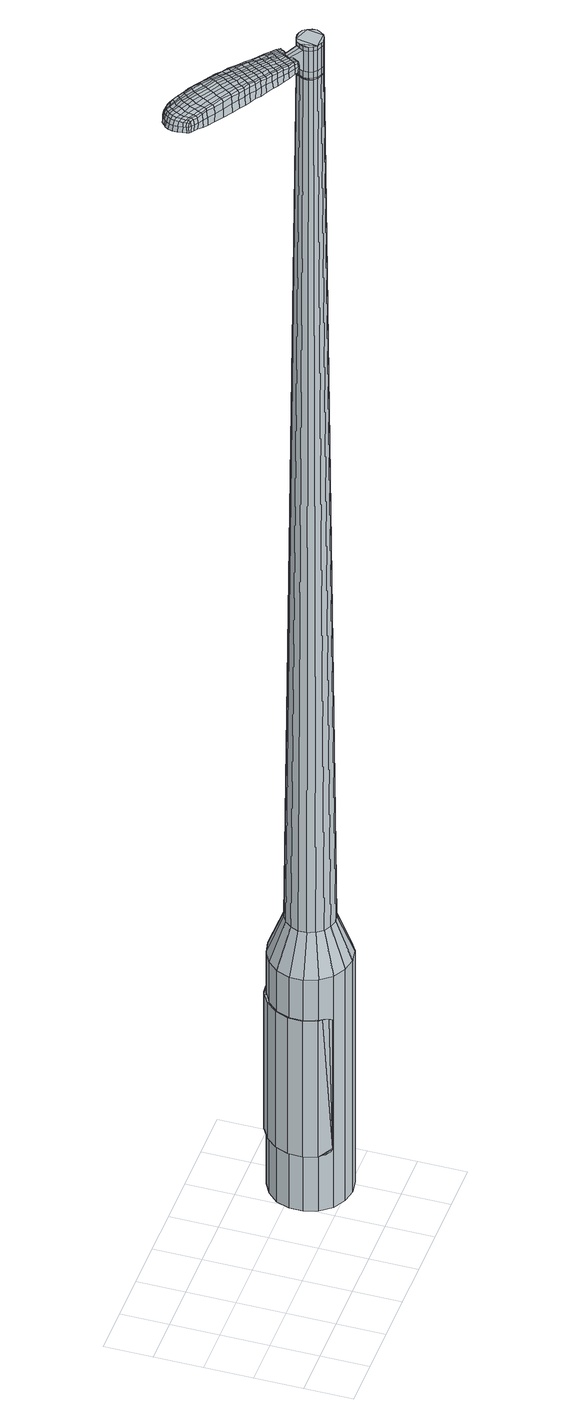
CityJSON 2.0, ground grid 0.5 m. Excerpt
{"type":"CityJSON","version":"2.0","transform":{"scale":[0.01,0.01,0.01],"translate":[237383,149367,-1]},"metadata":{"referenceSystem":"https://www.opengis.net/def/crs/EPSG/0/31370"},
"CityObjects":{
"object1":{"type":"GenericCityObject","attributes":{"cluster":1000,"mean_distance_to_centroid":0.273,"new_centroid_x":237385.42,"new_centroid_y":149367.88,"mean_distance_to_camera":11.63,"H1":9.61,"H2":9.88,"Z_final":111.5,"cluster2":-1,"proj_x":237389.34,"proj_y":149361.29,"id_line":43759,"bearing_l":239.28,"distance":7.67,"orientation":"right","G_obj":149.28},"geometry":[{"type":"MultiSurface","lod":"2","boundaries":[[[0,1,2,3]],[[1,4,5,2]],[[4,6,7,5]],[[6,8,9,7]],[[8,10,11,9]],[[10,12,13,11]],[[12,14,15,13]],[[14,16,17,15]],[[16,18,19,17]],[[18,20,21,19]],[[20,22,23,21]],[[22,24,25,23]],[[24,26,27,25]],[[26,28,29,27]],[[28,30,31,29]],[[30,32,33,31]],[[32,34,35,33]],[[34,0,3,35]],[[36,37,38,39]],[[38,40,41,42]],[[41,43,42]],[[42,44,45,46]],[[45,47,46]],[[46,48,49,50]],[[49,51,50]],[[42,46,50,38]],[[50,52,39,38]],[[53,36,39]],[[2,5,7,35]],[[7,9,11,15]],[[11,13,15]],[[15,17,19,23]],[[19,21,23]],[[23,25,27,31]],[[27,29,31]],[[15,23,31,7]],[[31,33,35,7]],[[3,2,35]],[[1,0,54,55]],[[0,34,56,54]],[[34,32,57,56]],[[32,30,58,57]],[[30,28,59,58]],[[28,26,60,59]],[[26,24,61,60]],[[24,22,62,61]],[[22,20,63,62]],[[20,18,64,63]],[[18,16,65,64]],[[16,14,66,65]],[[14,12,67,66]],[[12,10,68,67]],[[10,8,69,68]],[[8,6,70,69]],[[6,4,71,70]],[[4,1,55,71]],[[55,54,72,73]],[[54,56,74,72]],[[56,57,75,74]],[[57,58,76,75]],[[58,59,77,76]],[[59,60,78,77]],[[60,61,79,78]],[[61,62,80,79]],[[62,63,81,80]],[[63,64,82,81]],[[64,65,83,82]],[[65,66,84,83]],[[66,67,85,84]],[[67,68,86,85]],[[68,69,87,86]],[[69,70,88,87]],[[70,71,89,88]],[[71,55,73,89]],[[90,91,92,93]],[[94,95,91,90]],[[96,97,95,94]],[[76,98,97,96]],[[99,100,98,76]],[[78,101,100,99]],[[102,103,101,78]],[[80,104,103,102]],[[81,105,104,80]],[[82,106,105,81]],[[107,108,106,82]],[[109,110,108,107]],[[85,111,110,109]],[[112,113,111,85]],[[114,115,113,112]],[[116,117,115,114]],[[89,118,117,116]],[[93,92,118,89]],[[119,120,121,122]],[[123,119,122,124]],[[125,123,124,126]],[[127,125,126,128]],[[129,127,128,130]],[[131,129,130,132]],[[133,131,132,134]],[[135,133,134,136]],[[137,135,136,138]],[[139,137,138,140]],[[141,139,140,142]],[[143,141,142,144]],[[145,143,144,146]],[[147,145,146,148]],[[149,147,148,150]],[[151,149,150,152]],[[73,72,90,93]],[[72,74,94,90]],[[74,75,96,94]],[[75,76,96]],[[77,99,76]],[[77,78,99]],[[79,102,78]],[[79,80,102]],[[83,107,82]],[[83,84,109,107]],[[84,85,109]],[[86,112,85]],[[86,87,114,112]],[[87,88,116,114]],[[88,89,116]],[[73,93,89]],[[153,154,92,91]],[[154,118,92]],[[155,117,118]],[[155,156,115,117]],[[156,157,113,115]],[[157,111,113]],[[158,110,111]],[[158,159,108,110]],[[159,106,108]],[[160,103,104]],[[160,101,103]],[[161,100,101]],[[161,98,100]],[[162,97,98]],[[162,163,95,97]],[[163,153,91,95]],[[39,52,151,164]],[[154,153,165,152]],[[53,39,164,120]],[[153,163,121,165]],[[36,53,120,119]],[[163,162,122,121]],[[37,36,119,123]],[[162,98,124,122]],[[38,37,123,125]],[[98,161,126,124]],[[40,38,125,127]],[[161,101,128,126]],[[41,40,127,129]],[[101,160,130,128]],[[43,41,129,131]],[[160,104,132,130]],[[42,43,131,133]],[[104,105,134,132]],[[44,42,133,135]],[[105,106,136,134]],[[45,44,135,137]],[[106,159,138,136]],[[47,45,137,139]],[[159,158,140,138]],[[46,47,139,141]],[[158,111,142,140]],[[48,46,141,143]],[[111,157,144,142]],[[49,48,143,145]],[[157,156,146,144]],[[51,49,145,147]],[[156,155,148,146]],[[50,51,147,149]],[[155,118,150,148]],[[52,50,149,151]],[[118,154,152,150]],[[151,152,166,167]],[[152,165,168,166]],[[165,121,169,168]],[[121,120,170,169]],[[120,164,171,170]],[[164,151,167,171]],[[172,173,174,175]],[[176,172,175,177]],[[172,176,178,179]],[[173,172,179,180]],[[181,182,183,184]],[[185,181,184,186]],[[181,185,187,188]],[[182,181,188,189]],[[190,191,192,193]],[[194,190,193,195]],[[190,194,196,197]],[[191,190,197,198]],[[199,200,201,202]],[[203,199,202,204]],[[199,203,205,206]],[[200,199,206,207]],[[208,209,210,211]],[[212,208,211,213]],[[208,212,214,215]],[[209,208,215,216]],[[217,218,219,220]],[[221,217,220,222]],[[217,221,223,224]],[[218,217,224,225]],[[226,227,228,229]],[[218,226,229,219]],[[226,218,225,230]],[[227,226,230,231]],[[232,233,234,235]],[[227,232,235,228]],[[232,227,231,236]],[[233,232,236,237]],[[238,176,177,239]],[[233,238,239,234]],[[238,233,237,240]],[[176,238,240,178]],[[241,242,243,244]],[[245,241,244,246]],[[241,245,247,248]],[[242,241,248,249]],[[250,251,252,253]],[[242,250,253,243]],[[250,242,249,254]],[[251,250,254,255]],[[256,257,258,259]],[[251,256,259,252]],[[256,251,255,260]],[[257,256,260,261]],[[262,263,264,265]],[[257,262,265,258]],[[262,257,261,266]],[[263,262,266,267]],[[268,173,180,269]],[[263,268,269,264]],[[268,263,267,270]],[[173,268,270,174]],[[271,272,273,274]],[[275,271,274,276]],[[271,275,277,278]],[[272,271,278,279]],[[280,281,282,283]],[[272,280,283,273]],[[280,272,279,284]],[[281,280,284,285]],[[286,287,288,289]],[[281,286,289,282]],[[286,281,285,290]],[[287,286,290,291]],[[292,185,186,293]],[[287,292,293,288]],[[292,287,291,294]],[[185,292,294,187]],[[295,296,297,298]],[[299,295,298,300]],[[295,299,301,302]],[[296,295,302,303]],[[304,305,306,307]],[[296,304,307,297]],[[304,296,303,308]],[[305,304,308,309]],[[310,311,312,313]],[[305,310,313,306]],[[310,305,309,314]],[[311,310,314,315]],[[316,317,318,319]],[[311,316,319,312]],[[316,311,315,320]],[[317,316,320,321]],[[322,182,189,323]],[[317,322,323,318]],[[322,317,321,324]],[[182,322,324,183]],[[325,211,210,326]],[[327,325,326,328]],[[325,327,329,330]],[[211,325,330,213]],[[331,327,328,332]],[[333,331,332,334]],[[331,333,335,336]],[[327,331,336,329]],[[337,333,334,338]],[[339,337,338,340]],[[337,339,341,342]],[[333,337,342,335]],[[343,339,340,344]],[[345,343,344,346]],[[343,345,347,348]],[[339,343,348,341]],[[349,345,346,350]],[[200,349,350,201]],[[349,200,207,351]],[[345,349,351,347]],[[352,353,198,197]],[[354,352,197,196]],[[352,354,355,356]],[[353,352,356,357]],[[358,359,357,356]],[[360,358,356,355]],[[358,360,361,362]],[[359,358,362,363]],[[364,365,363,362]],[[366,364,362,361]],[[364,366,367,368]],[[365,364,368,369]],[[370,371,369,368]],[[372,370,368,367]],[[370,372,205,203]],[[371,370,203,204]],[[373,374,375,376]],[[275,373,376,277]],[[373,275,276,377]],[[374,373,377,378]],[[379,194,195,380]],[[374,379,380,375]],[[379,374,378,381]],[[194,379,381,196]],[[382,383,384,385]],[[221,382,385,223]],[[382,221,222,386]],[[383,382,386,387]],[[388,389,390,391]],[[383,388,391,384]],[[388,383,387,392]],[[389,388,392,393]],[[394,191,198,395]],[[389,394,395,390]],[[394,389,393,396]],[[191,394,396,192]],[[397,398,399,400]],[[179,397,400,180]],[[397,179,178,401]],[[398,397,401,402]],[[403,404,405,406]],[[398,403,406,399]],[[403,398,402,407]],[[404,403,407,408]],[[409,202,201,410]],[[404,409,410,405]],[[409,404,408,411]],[[202,409,411,204]],[[412,413,414,415]],[[184,412,415,186]],[[412,184,183,416]],[[413,412,416,417]],[[418,206,205,419]],[[413,418,419,414]],[[418,413,417,420]],[[206,418,420,207]],[[421,422,423,424]],[[299,421,424,301]],[[421,299,300,425]],[[422,421,425,426]],[[427,212,213,428]],[[422,427,428,423]],[[427,422,426,429]],[[212,427,429,214]],[[430,431,432,433]],[[245,430,433,247]],[[430,245,246,434]],[[431,430,434,435]],[[436,437,438,439]],[[431,436,439,432]],[[436,431,435,440]],[[437,436,440,441]],[[442,209,216,443]],[[437,442,443,438]],[[442,437,441,444]],[[209,442,444,210]],[[445,446,435,434]],[[244,445,434,246]],[[445,244,243,447]],[[446,445,447,448]],[[449,450,441,440]],[[446,449,440,435]],[[449,446,448,451]],[[450,449,451,452]],[[453,326,210,444]],[[450,453,444,441]],[[453,450,452,454]],[[326,453,454,328]],[[455,456,457,458]],[[302,455,458,303]],[[455,302,301,424]],[[456,455,424,423]],[[459,330,329,460]],[[456,459,460,457]],[[459,456,423,428]],[[330,459,428,213]],[[461,462,448,447]],[[253,461,447,243]],[[461,253,252,463]],[[462,461,463,464]],[[465,466,452,451]],[[462,465,451,448]],[[465,462,464,467]],[[466,465,467,468]],[[469,332,328,454]],[[466,469,454,452]],[[469,466,468,470]],[[332,469,470,334]],[[471,472,473,474]],[[308,471,474,309]],[[471,308,303,458]],[[472,471,458,457]],[[475,336,335,476]],[[472,475,476,473]],[[475,472,457,460]],[[336,475,460,329]],[[477,478,464,463]],[[259,477,463,252]],[[477,259,258,479]],[[478,477,479,480]],[[481,482,468,467]],[[478,481,467,464]],[[481,478,480,483]],[[482,481,483,484]],[[485,338,334,470]],[[482,485,470,468]],[[485,482,484,486]],[[338,485,486,340]],[[487,488,489,490]],[[314,487,490,315]],[[487,314,309,474]],[[488,487,474,473]],[[491,342,341,492]],[[488,491,492,489]],[[491,488,473,476]],[[342,491,476,335]],[[493,494,480,479]],[[265,493,479,258]],[[493,265,264,495]],[[494,493,495,496]],[[497,498,484,483]],[[494,497,483,480]],[[497,494,496,499]],[[498,497,499,500]],[[501,344,340,486]],[[498,501,486,484]],[[501,498,500,502]],[[344,501,502,346]],[[503,504,505,506]],[[320,503,506,321]],[[503,320,315,490]],[[504,503,490,489]],[[507,348,347,508]],[[504,507,508,505]],[[507,504,489,492]],[[348,507,492,341]],[[509,510,496,495]],[[269,509,495,264]],[[509,269,180,400]],[[510,509,400,399]],[[511,512,500,499]],[[510,511,499,496]],[[511,510,399,406]],[[512,511,406,405]],[[513,350,346,502]],[[512,513,502,500]],[[513,512,405,410]],[[350,513,410,201]],[[514,515,417,416]],[[324,514,416,183]],[[514,324,321,506]],[[515,514,506,505]],[[516,351,207,420]],[[515,516,420,417]],[[516,515,505,508]],[[351,516,508,347]],[[517,518,378,377]],[[274,517,377,276]],[[517,274,273,519]],[[518,517,519,520]],[[521,354,196,381]],[[518,521,381,378]],[[521,518,520,522]],[[354,521,522,355]],[[523,524,525,526]],[[224,523,526,225]],[[523,224,223,385]],[[524,523,385,384]],[[527,528,529,530]],[[524,527,530,525]],[[527,524,384,391]],[[528,527,391,390]],[[531,353,357,532]],[[528,531,532,529]],[[531,528,390,395]],[[353,531,395,198]],[[533,534,520,519]],[[283,533,519,273]],[[533,283,282,535]],[[534,533,535,536]],[[537,360,355,522]],[[534,537,522,520]],[[537,534,536,538]],[[360,537,538,361]],[[539,540,541,542]],[[230,539,542,231]],[[539,230,225,526]],[[540,539,526,525]],[[543,544,545,546]],[[540,543,546,541]],[[543,540,525,530]],[[544,543,530,529]],[[547,359,363,548]],[[544,547,548,545]],[[547,544,529,532]],[[359,547,532,357]],[[549,550,536,535]],[[289,549,535,282]],[[549,289,288,551]],[[550,549,551,552]],[[553,366,361,538]],[[550,553,538,536]],[[553,550,552,554]],[[366,553,554,367]],[[555,556,557,558]],[[236,555,558,237]],[[555,236,231,542]],[[556,555,542,541]],[[559,560,561,562]],[[556,559,562,557]],[[559,556,541,546]],[[560,559,546,545]],[[563,365,369,564]],[[560,563,564,561]],[[563,560,545,548]],[[365,563,548,363]],[[565,566,552,551]],[[293,565,551,288]],[[565,293,186,415]],[[566,565,415,414]],[[567,372,367,554]],[[566,567,554,552]],[[567,566,414,419]],[[372,567,419,205]],[[568,569,402,401]],[[240,568,401,178]],[[568,240,237,558]],[[569,568,558,557]],[[570,571,408,407]],[[569,570,407,402]],[[570,569,557,562]],[[571,570,562,561]],[[572,371,204,411]],[[571,572,411,408]],[[572,571,561,564]],[[371,572,564,369]],[[573,574,575,576]],[[576,575,577,578]],[[579,577,575,580]],[[580,575,574,581]],[[582,583,584,585]],[[585,584,586,587]],[[588,586,584,589]],[[589,584,583,590]],[[591,592,593,594]],[[594,593,595,596]],[[597,595,593,598]],[[598,593,592,599]],[[600,601,602,603]],[[603,602,604,605]],[[606,604,602,607]],[[607,602,601,608]],[[609,610,611,612]],[[612,611,613,614]],[[615,613,611,616]],[[616,611,610,617]],[[618,619,620,621]],[[621,620,622,623]],[[624,622,620,625]],[[625,620,619,626]],[[627,628,629,630]],[[630,629,619,618]],[[626,619,629,631]],[[631,629,628,632]],[[633,634,635,636]],[[636,635,628,627]],[[632,628,635,637]],[[637,635,634,638]],[[578,577,639,640]],[[640,639,634,633]],[[638,634,639,641]],[[641,639,577,579]],[[642,643,644,645]],[[645,644,646,647]],[[648,646,644,649]],[[649,644,643,650]],[[651,652,653,654]],[[654,653,643,642]],[[650,643,653,655]],[[655,653,652,656]],[[657,658,659,660]],[[660,659,652,651]],[[656,652,659,661]],[[661,659,658,662]],[[663,664,665,666]],[[666,665,658,657]],[[662,658,665,667]],[[667,665,664,668]],[[581,574,669,670]],[[670,669,664,663]],[[668,664,669,671]],[[671,669,574,573]],[[672,673,674,675]],[[675,674,676,677]],[[678,676,674,679]],[[679,674,673,680]],[[681,682,683,684]],[[684,683,673,672]],[[680,673,683,685]],[[685,683,682,686]],[[687,688,689,690]],[[690,689,682,681]],[[686,682,689,691]],[[691,689,688,692]],[[587,586,693,694]],[[694,693,688,687]],[[692,688,693,695]],[[695,693,586,588]],[[696,697,698,699]],[[699,698,700,701]],[[702,700,698,703]],[[703,698,697,704]],[[705,706,707,708]],[[708,707,697,696]],[[704,697,707,709]],[[709,707,706,710]],[[711,712,713,714]],[[714,713,706,705]],[[710,706,713,715]],[[715,713,712,716]],[[717,718,719,720]],[[720,719,712,711]],[[716,712,719,721]],[[721,719,718,722]],[[590,583,723,724]],[[724,723,718,717]],[[722,718,723,725]],[[725,723,583,582]],[[609,612,726,727]],[[727,726,728,729]],[[730,728,726,170]],[[170,726,612,614]],[[729,728,731,732]],[[732,731,733,734]],[[735,733,731,736]],[[736,731,728,730]],[[734,733,737,738]],[[738,737,739,740]],[[741,739,737,742]],[[742,737,733,735]],[[740,739,743,744]],[[744,743,745,746]],[[747,745,743,748]],[[748,743,739,741]],[[746,745,749,750]],[[750,749,601,600]],[[608,601,749,751]],[[751,749,745,747]],[[599,752,753,598]],[[598,753,754,597]],[[755,754,753,756]],[[756,753,752,757]],[[757,758,759,756]],[[756,759,760,755]],[[761,760,759,762]],[[762,759,758,763]],[[763,764,765,762]],[[762,765,766,761]],[[767,766,765,768]],[[768,765,764,769]],[[769,770,771,768]],[[768,771,772,767]],[[606,772,771,604]],[[604,771,770,605]],[[773,774,775,776]],[[776,775,676,678]],[[677,676,775,777]],[[777,775,774,778]],[[596,595,779,780]],[[780,779,774,773]],[[778,774,779,781]],[[781,779,595,597]],[[782,783,784,785]],[[785,784,622,624]],[[623,622,784,786]],[[786,784,783,787]],[[788,789,790,791]],[[791,790,783,782]],[[787,783,790,792]],[[792,790,789,793]],[[599,592,794,795]],[[795,794,789,788]],[[793,789,794,796]],[[796,794,592,591]],[[797,798,799,800]],[[800,799,580,581]],[[579,580,799,801]],[[801,799,798,802]],[[803,804,805,806]],[[806,805,798,797]],[[802,798,805,807]],[[807,805,804,808]],[[600,603,809,810]],[[810,809,804,803]],[[808,804,809,811]],[[811,809,603,605]],[[812,813,814,815]],[[815,814,585,587]],[[582,585,814,816]],[[816,814,813,817]],[[606,607,818,819]],[[819,818,813,812]],[[817,813,818,820]],[[820,818,607,608]],[[821,822,823,824]],[[824,823,700,702]],[[701,700,823,825]],[[825,823,822,826]],[[614,613,827,828]],[[828,827,822,821]],[[826,822,827,829]],[[829,827,613,615]],[[830,831,832,833]],[[833,832,646,648]],[[647,646,832,834]],[[834,832,831,835]],[[836,837,838,839]],[[839,838,831,830]],[[835,831,838,840]],[[840,838,837,841]],[[617,610,842,843]],[[843,842,837,836]],[[841,837,842,844]],[[844,842,610,609]],[[835,845,846,834]],[[834,846,645,647]],[[642,645,846,847]],[[847,846,845,848]],[[841,849,850,840]],[[840,850,845,835]],[[848,845,850,851]],[[851,850,849,852]],[[609,727,167,844]],[[844,167,849,841]],[[852,849,167,853]],[[853,167,727,729]],[[854,855,856,857]],[[857,856,703,704]],[[702,703,856,824]],[[824,856,855,821]],[[730,170,858,859]],[[859,858,855,854]],[[821,855,858,828]],[[828,858,170,614]],[[848,860,861,847]],[[847,861,654,642]],[[651,654,861,862]],[[861,860,862]],[[852,863,864,851]],[[851,864,860,848]],[[862,860,864,865]],[[865,864,863,866]],[[729,732,867,853]],[[853,867,863,852]],[[866,863,867,868]],[[868,867,732,734]],[[869,870,871,872]],[[872,871,709,710]],[[704,709,871,857]],[[857,871,870,854]],[[735,736,873,874]],[[874,873,870,869]],[[854,870,873,859]],[[859,873,736,730]],[[862,875,660,651]],[[657,660,875,876]],[[876,875,877]],[[866,878,879,865]],[[865,879,875,862]],[[877,875,879,880]],[[880,879,878,881]],[[734,738,882,868]],[[868,882,878,866]],[[881,878,882,883]],[[883,882,738,740]],[[884,885,886,887]],[[887,886,715,716]],[[710,715,886,872]],[[872,886,885,869]],[[741,742,888,889]],[[889,888,885,884]],[[869,885,888,874]],[[874,888,742,735]],[[877,890,891,876]],[[876,891,666,657]],[[663,666,891,892]],[[892,891,890,893]],[[881,894,895,880]],[[880,895,890,877]],[[893,890,895,896]],[[896,895,894,897]],[[740,744,898,883]],[[883,898,894,881]],[[897,894,898,899]],[[899,898,744,746]],[[900,901,902,903]],[[903,902,721,722]],[[716,721,902,887]],[[887,902,901,884]],[[747,748,904,905]],[[905,904,901,900]],[[884,901,904,889]],[[889,904,748,741]],[[893,906,907,892]],[[892,907,670,663]],[[581,670,907,800]],[[800,907,906,797]],[[897,908,909,896]],[[896,909,906,893]],[[797,906,909,806]],[[806,909,908,803]],[[746,750,910,899]],[[899,910,908,897]],[[803,908,910,810]],[[810,910,750,600]],[[817,911,912,816]],[[816,912,725,582]],[[722,725,912,903]],[[903,912,911,900]],[[608,751,913,820]],[[820,913,911,817]],[[900,911,913,905]],[[905,913,751,747]],[[778,914,915,777]],[[777,915,675,677]],[[672,675,915,916]],[[916,915,914,917]],[[597,754,918,781]],[[781,918,914,778]],[[917,914,918,919]],[[919,918,754,755]],[[920,921,922,923]],[[923,922,625,626]],[[624,625,922,785]],[[785,922,921,782]],[[924,925,926,927]],[[927,926,921,920]],[[782,921,926,791]],[[791,926,925,788]],[[757,752,928,929]],[[929,928,925,924]],[[788,925,928,795]],[[795,928,752,599]],[[917,930,931,916]],[[916,931,684,672]],[[681,684,931,932]],[[932,931,930,933]],[[755,760,934,919]],[[919,934,930,917]],[[933,930,934,935]],[[935,934,760,761]],[[936,937,938,939]],[[939,938,631,632]],[[626,631,938,923]],[[923,938,937,920]],[[940,941,942,943]],[[943,942,937,936]],[[920,937,942,927]],[[927,942,941,924]],[[763,758,944,945]],[[945,944,941,940]],[[924,941,944,929]],[[929,944,758,757]],[[933,946,947,932]],[[932,947,690,681]],[[687,690,947,948]],[[948,947,946,949]],[[761,766,950,935]],[[935,950,946,933]],[[949,946,950,951]],[[951,950,766,767]],[[952,953,954,955]],[[955,954,637,638]],[[632,637,954,939]],[[939,954,953,936]],[[956,957,958,959]],[[959,958,953,952]],[[936,953,958,943]],[[943,958,957,940]],[[769,764,960,961]],[[961,960,957,956]],[[940,957,960,945]],[[945,960,764,763]],[[949,962,963,948]],[[948,963,694,687]],[[587,694,963,815]],[[815,963,962,812]],[[767,772,964,951]],[[951,964,962,949]],[[812,962,964,819]],[[819,964,772,606]],[[802,965,966,801]],[[801,966,641,579]],[[638,641,966,955]],[[955,966,965,952]],[[808,967,968,807]],[[807,968,965,802]],[[952,965,968,959]],[[959,968,967,956]],[[605,770,969,811]],[[811,969,967,808]],[[956,967,969,961]],[[961,969,770,769]],[[573,576,175,174]],[[576,578,177,175]],[[588,589,188,187]],[[589,590,189,188]],[[591,594,193,192]],[[594,596,195,193]],[[615,616,215,214]],[[616,617,216,215]],[[618,621,220,219]],[[621,623,222,220]],[[627,630,229,228]],[[630,618,219,229]],[[633,636,235,234]],[[636,627,228,235]],[[578,640,239,177]],[[640,633,234,239]],[[648,649,248,247]],[[649,650,249,248]],[[650,655,254,249]],[[655,656,255,254]],[[656,661,260,255]],[[661,662,261,260]],[[662,667,266,261]],[[667,668,267,266]],[[668,671,270,267]],[[671,573,174,270]],[[678,679,278,277]],[[679,680,279,278]],[[680,685,284,279]],[[685,686,285,284]],[[686,691,290,285]],[[691,692,291,290]],[[692,695,294,291]],[[695,588,187,294]],[[696,699,298,297]],[[699,701,300,298]],[[705,708,307,306]],[[708,696,297,307]],[[711,714,313,312]],[[714,705,306,313]],[[717,720,319,318]],[[720,711,312,319]],[[590,724,323,189]],[[724,717,318,323]],[[773,776,376,375]],[[776,678,277,376]],[[596,780,380,195]],[[780,773,375,380]],[[623,786,386,222]],[[786,787,387,386]],[[787,792,392,387]],[[792,793,393,392]],[[793,796,396,393]],[[796,591,192,396]],[[701,825,425,300]],[[825,826,426,425]],[[826,829,429,426]],[[829,615,214,429]],[[830,833,433,432]],[[833,648,247,433]],[[836,839,439,438]],[[839,830,432,439]],[[617,843,443,216]],[[843,836,438,443]],[[970,971,972,973]],[[974,975,973,972]],[[976,977,978,979]],[[980,981,982,983]],[[971,984,985,972]],[[986,974,972,985]],[[987,976,979,988]],[[989,990,981,980]],[[984,991,992,985]],[[992,993,986,985]],[[994,987,988,995]],[[996,990,989,997]],[[991,998,999,992]],[[999,1000,993,992]],[[1001,994,995,1002]],[[1003,996,997,1004]],[[1005,1006,1007,1008]],[[1009,1010,1006,1005]],[[1009,1011,1012,1010]],[[1011,1013,1014,1012]],[[1015,1016,1017,1018]],[[1019,1020,1016,1015]],[[1021,1022,1020,1019]],[[1023,1024,1022,1021]],[[1018,1007,1006,1015]],[[1015,1006,1010,1019]],[[1010,1012,1021,1019]],[[1012,1014,1023,1021]],[[979,978,975,974]],[[988,979,974,986]],[[993,995,988,986]],[[1000,1002,995,993]],[[980,983,977,976]],[[989,980,976,987]],[[997,989,987,994]],[[1004,997,994,1001]],[[981,1005,1008,982]],[[990,1009,1005,981]],[[1011,1009,990,996]],[[1013,1011,996,1003]],[[1025,1026,1027,1028]],[[1027,1029,1030,1031]],[[1027,1031,1032,1033]],[[1027,1033,1028]],[[1034,1025,1028,1035]],[[1036,1035,1028,1037]],[[1038,1037,1028]],[[1039,1027,1026,1040]],[[1041,1039,1040,1042]],[[1043,1041,1042,1044]],[[1045,1043,1044,1046]],[[1047,1045,1046,1048]],[[1048,1049,1050,1051]],[[1048,1051,1052,1053]],[[1048,1053,1054,1055]],[[1054,1056,1057,1058]],[[1054,1058,1059,1060]],[[1054,1060,1055]],[[1048,1055,1047]],[[1061,1062,1026,1025]],[[1063,1064,1029,1027]],[[1065,1066,1038,1028]],[[1062,1067,1040,1026]],[[1068,1063,1027,1039]],[[1067,1069,1042,1040]],[[1070,1068,1039,1041]],[[1069,1071,1044,1042]],[[1072,1070,1041,1043]],[[1071,1073,1046,1044]],[[1074,1072,1043,1045]],[[1073,1075,1048,1046]],[[1076,1074,1045,1047]],[[1075,1077,1049,1048]],[[1078,1079,1056,1054]],[[1080,1076,1047,1055]],[[1050,1049,1077,1081]],[[1051,1050,1081,1082]],[[1052,1051,1082,1083]],[[1053,1052,1083,1084]],[[1054,1053,1084,1078]],[[1085,1061,1025,1034]],[[1086,1085,1034,1035]],[[1087,1086,1035,1036]],[[1088,1087,1036,1037]],[[1066,1088,1037,1038]],[[1030,1029,1064,1089]],[[1057,1056,1079,1090]],[[1031,1030,1089,1091]],[[1032,1031,1091,1092]],[[1033,1032,1092,1093]],[[1028,1033,1093,1065]],[[1058,1057,1090,1094]],[[1059,1058,1094,1095]],[[1060,1059,1095,1096]],[[1055,1060,1096,1080]]]}]}
},
"vertices":[
[203,109,384],[213,120,384],[213,120,96],[203,109,96],[226,127,384],[226,127,96],[240,130,384],[240,130,96],[255,127,384],[255,127,96],[267,120,384],[267,120,96],[277,108,384],[277,108,96],[281,94,384],[281,94,96],[281,80,384],[281,80,96],[276,66,384],[276,66,96],[266,55,384],[266,55,96],[254,47,384],[254,47,96],[239,45,384],[239,45,96],[225,48,384],[225,48,96],[212,55,384],[212,55,96],[203,67,384],[203,67,96],[198,81,384],[198,81,96],[198,95,384],[198,95,96],[226,85,1524],[228,81,1524],[231,77,1524],[228,94,1524],[235,75,1524],[239,74,1524],[248,77,1524],[244,75,1524],[251,81,1524],[253,85,1524],[251,94,1524],[253,90,1524],[248,98,1524],[244,100,1524],[235,100,1524],[240,101,1524],[231,98,1524],[226,90,1524],[218,100,429],[224,107,429],[215,92,429],[215,83,429],[218,75,429],[223,68,429],[231,64,429],[239,62,429],[248,64,429],[256,68,429],[261,75,429],[264,83,429],[264,91,429],[262,100,429],[256,107,429],[249,111,429],[240,113,429],[231,111,429],[228,94,1483],[231,98,1483],[226,90,1483],[226,85,1483],[228,81,1483],[231,77,1483],[235,75,1483],[239,74,1483],[244,75,1483],[248,77,1483],[251,81,1483],[253,85,1483],[253,90,1483],[251,94,1483],[248,98,1483],[244,100,1483],[240,101,1483],[235,100,1483],[229,94,1483],[229,94,1485],[231,97,1485],[231,97,1483],[227,90,1483],[227,90,1485],[227,85,1483],[227,85,1485],[228,81,1485],[231,78,1483],[231,78,1485],[235,75,1485],[239,75,1483],[239,75,1485],[244,75,1485],[248,77,1485],[251,81,1485],[252,85,1483],[252,85,1485],[252,90,1483],[252,90,1485],[251,94,1485],[248,97,1483],[248,97,1485],[244,99,1483],[244,99,1485],[240,100,1483],[240,100,1485],[235,100,1485],[226,85,1519],[226,90,1519],[226,90,1493],[226,85,1493],[228,81,1519],[228,81,1493],[231,77,1519],[231,77,1493],[235,75,1519],[235,75,1493],[239,74,1519],[239,74,1493],[244,75,1519],[244,75,1493],[248,77,1519],[248,77,1493],[251,81,1519],[251,81,1493],[253,85,1519],[253,85,1493],[253,90,1519],[253,90,1493],[251,94,1519],[251,94,1493],[248,98,1519],[248,98,1493],[244,100,1519],[244,100,1493],[240,101,1519],[240,101,1493],[235,100,1519],[235,100,1493],[231,98,1519],[231,98,1493],[228,94,1485],[231,98,1485],[240,101,1485],[244,100,1485],[248,98,1485],[253,90,1485],[253,85,1485],[239,74,1485],[231,77,1485],[226,85,1485],[226,90,1485],[228,94,1519],[228,94,1493],[214,107,1513],[214,107,1518],[212,104,1513],[210,101,1513],[210,101,1518],[212,104,1518],[158,158,1519],[164,155,1518],[164,157,1509],[158,161,1510],[151,163,1519],[151,165,1510],[151,161,1526],[158,157,1525],[164,153,1525],[138,126,1519],[145,122,1518],[146,123,1525],[140,126,1525],[131,130,1519],[132,131,1526],[129,129,1510],[136,125,1510],[143,121,1509],[84,178,1519],[86,181,1519],[85,182,1513],[83,179,1513],[83,174,1519],[82,174,1513],[85,173,1524],[86,177,1524],[88,180,1524],[148,140,1530],[154,137,1529],[156,139,1529],[150,143,1530],[140,145,1531],[142,148,1531],[138,142,1530],[146,137,1530],[153,133,1529],[218,99,1512],[219,102,1512],[218,102,1517],[217,100,1517],[216,97,1512],[215,97,1517],[215,97,1506],[217,100,1506],[218,102,1506],[107,188,1519],[110,186,1519],[110,188,1512],[107,189,1512],[104,188,1518],[104,190,1512],[104,187,1522],[106,186,1523],[109,185,1524],[114,184,1519],[119,182,1519],[119,184,1512],[114,186,1512],[114,183,1524],[119,180,1525],[124,179,1519],[131,175,1519],[131,177,1511],[124,181,1511],[124,177,1526],[131,174,1526],[141,169,1519],[141,171,1510],[141,168,1526],[220,117,1513],[213,121,1513],[213,120,1518],[220,116,1517],[224,114,1512],[223,114,1516],[224,115,1506],[219,119,1507],[213,123,1507],[207,126,1514],[201,130,1515],[201,128,1520],[207,124,1519],[207,127,1507],[201,132,1507],[195,134,1515],[189,138,1516],[189,137,1522],[195,133,1521],[194,136,1508],[188,140,1508],[182,142,1517],[176,147,1517],[176,145,1524],[182,141,1523],[182,144,1508],[176,149,1509],[170,151,1518],[170,149,1524],[170,153,1509],[88,157,1519],[90,155,1519],[91,156,1524],[89,158,1523],[86,159,1518],[87,159,1522],[85,158,1512],[86,157,1512],[89,155,1512],[94,152,1519],[99,149,1519],[100,150,1525],[95,153,1524],[93,152,1512],[97,148,1512],[104,146,1519],[111,141,1519],[112,142,1526],[105,147,1526],[102,145,1511],[109,141,1511],[121,136,1519],[122,136,1526],[119,135,1510],[204,91,1513],[197,95,1513],[196,94,1507],[203,91,1507],[209,89,1512],[208,89,1506],[209,90,1516],[205,92,1517],[198,95,1518],[191,98,1514],[184,102,1515],[182,101,1507],[189,98,1507],[192,99,1519],[185,102,1520],[177,105,1515],[171,109,1516],[169,108,1508],[176,104,1508],[179,106,1521],[172,109,1522],[164,112,1517],[158,115,1517],[156,115,1509],[162,111,1508],[166,113,1523],[159,116,1524],[151,119,1518],[149,118,1509],[153,120,1524],[212,103,1519],[213,105,1519],[205,106,1520],[207,109,1520],[204,104,1520],[210,100,1519],[199,110,1522],[200,113,1522],[193,114,1523],[194,116,1523],[191,111,1523],[197,108,1521],[186,118,1524],[188,120,1524],[180,122,1525],[181,124,1525],[178,119,1525],[185,115,1524],[173,125,1526],[175,128,1526],[167,129,1527],[169,132,1527],[165,126,1527],[172,122,1526],[161,133,1528],[162,136,1528],[159,130,1528],[88,176,1527],[90,179,1527],[87,172,1526],[91,169,1527],[92,173,1528],[94,177,1528],[98,170,1529],[100,173,1529],[96,166,1528],[102,163,1530],[104,166,1530],[106,170,1530],[110,163,1531],[112,166,1531],[108,159,1530],[116,154,1531],[118,158,1531],[120,161,1531],[129,151,1531],[131,154,1531],[127,148,1531],[85,161,1518],[84,164,1519],[83,164,1513],[83,160,1513],[86,161,1523],[85,164,1523],[83,169,1519],[82,169,1513],[85,168,1524],[102,189,1518],[99,188,1518],[100,187,1523],[103,187,1523],[102,190,1513],[99,189,1513],[96,187,1519],[92,186,1519],[93,185,1524],[97,186,1523],[95,188,1513],[91,187,1513],[89,184,1519],[90,183,1524],[88,184,1513],[158,155,1528],[157,154,1528],[163,150,1528],[164,151,1527],[150,160,1528],[149,158,1529],[155,151,1529],[153,149,1530],[159,145,1529],[161,147,1528],[148,156,1529],[146,154,1530],[152,146,1530],[158,142,1529],[144,151,1531],[141,128,1528],[142,130,1529],[134,134,1529],[133,132,1528],[147,124,1527],[148,126,1528],[144,133,1529],[136,138,1530],[150,130,1528],[211,89,1512],[212,91,1512],[212,92,1517],[211,90,1517],[210,89,1506],[211,90,1506],[214,94,1512],[213,94,1517],[213,93,1506],[225,112,1512],[224,110,1512],[224,111,1506],[225,113,1506],[224,112,1517],[223,111,1517],[223,108,1512],[222,106,1512],[221,107,1506],[223,109,1506],[222,109,1517],[220,106,1517],[220,104,1512],[220,104,1506],[219,104,1517],[219,115,1519],[218,113,1519],[213,119,1520],[212,117,1520],[217,111,1519],[216,109,1519],[211,115,1520],[210,113,1520],[215,107,1519],[208,111,1520],[206,93,1519],[207,94,1519],[200,98,1520],[199,96,1520],[209,97,1519],[202,101,1520],[207,123,1521],[206,122,1521],[200,127,1522],[200,126,1522],[205,119,1521],[203,117,1521],[198,123,1522],[197,121,1523],[202,115,1522],[195,119,1523],[193,100,1521],[194,102,1521],[187,105,1522],[186,103,1522],[196,104,1521],[189,108,1522],[194,131,1523],[193,130,1523],[188,135,1524],[187,134,1524],[192,128,1523],[191,125,1524],[186,132,1525],[184,129,1525],[189,123,1524],[183,127,1525],[180,107,1523],[181,109,1523],[174,112,1524],[173,110,1524],[183,112,1524],[176,115,1525],[182,139,1525],[181,138,1525],[176,143,1526],[175,142,1526],[180,136,1526],[178,133,1526],[173,140,1527],[172,137,1527],[177,130,1526],[170,134,1527],[167,114,1525],[168,116,1525],[161,119,1526],[160,117,1526],[170,119,1526],[163,123,1527],[170,147,1527],[169,146,1527],[167,143,1527],[166,141,1528],[164,138,1528],[154,121,1527],[155,123,1527],[157,126,1528],[88,160,1525],[87,162,1525],[91,158,1526],[91,160,1526],[87,167,1526],[90,165,1527],[105,186,1525],[102,186,1525],[106,184,1526],[108,185,1525],[99,185,1525],[96,184,1526],[99,182,1527],[103,183,1526],[93,182,1526],[97,179,1527],[95,155,1526],[95,157,1527],[100,151,1527],[100,154,1528],[95,162,1528],[101,158,1529],[113,182,1526],[110,182,1527],[116,179,1528],[118,179,1527],[108,180,1527],[105,179,1528],[111,175,1529],[113,177,1528],[102,176,1528],[108,173,1530],[106,148,1528],[106,150,1529],[113,144,1528],[113,146,1529],[107,154,1529],[115,150,1530],[123,176,1528],[122,175,1528],[129,171,1529],[130,172,1528],[119,174,1529],[117,171,1530],[124,167,1530],[127,169,1530],[114,169,1530],[122,164,1531],[123,138,1529],[124,140,1529],[125,144,1530],[140,166,1528],[139,165,1529],[137,163,1530],[135,160,1530],[133,157,1531],[163,155,1509],[163,153,1518],[157,157,1518],[157,159,1509],[150,161,1519],[150,163,1510],[150,160,1525],[157,155,1525],[163,151,1525],[147,125,1525],[146,124,1518],[139,127,1518],[141,128,1525],[132,131,1519],[133,132,1525],[130,131,1510],[137,127,1509],[144,123,1509],[87,180,1513],[88,180,1519],[86,177,1519],[86,178,1513],[85,174,1519],[85,174,1513],[87,173,1524],[88,176,1524],[89,179,1524],[156,139,1528],[154,137,1528],[148,141,1529],[149,143,1529],[140,145,1529],[142,148,1529],[138,142,1529],[146,137,1529],[152,134,1528],[216,103,1516],[217,103,1512],[216,100,1512],[215,101,1516],[214,98,1512],[213,98,1516],[213,98,1506],[215,101,1506],[216,103,1506],[109,186,1512],[109,184,1519],[106,186,1518],[106,187,1512],[104,186,1518],[104,188,1512],[104,185,1522],[106,184,1523],[109,183,1523],[118,182,1512],[118,180,1519],[113,182,1519],[113,184,1512],[113,181,1524],[118,179,1525],[130,175,1511],[130,173,1519],[124,177,1519],[123,179,1511],[123,176,1525],[130,172,1526],[140,168,1519],[140,170,1510],[140,166,1526],[212,119,1518],[212,120,1513],[218,116,1513],[218,115,1517],[222,113,1512],[221,112,1515],[222,114,1506],[218,117,1506],[212,121,1507],[200,127,1520],[200,128,1514],[206,124,1514],[206,123,1519],[206,126,1507],[199,130,1507],[187,135,1522],[187,137,1516],[194,133,1515],[194,131,1521],[193,134,1508],[187,139,1508],[175,143,1523],[175,145,1517],[181,141,1516],[181,139,1522],[181,143,1508],[175,147,1508],[169,149,1517],[169,147,1524],[169,151,1509],[93,158,1523],[92,157,1519],[89,159,1518],[90,160,1523],[88,160,1518],[89,161,1522],[86,159,1512],[88,158,1512],[90,156,1512],[101,151,1525],[100,151,1519],[96,154,1519],[97,155,1524],[94,153,1512],[98,150,1512],[113,144,1526],[112,143,1519],[105,147,1519],[106,148,1525],[103,147,1511],[110,143,1511],[122,137,1519],[123,138,1526],[120,137,1510],[197,96,1507],[198,97,1513],[205,93,1513],[203,93,1506],[209,91,1512],[208,91,1506],[209,92,1515],[206,94,1517],[199,97,1518],[183,103,1507],[185,103,1514],[191,100,1514],[190,99,1507],[193,101,1519],[186,104,1520],[170,110,1508],[171,110,1516],[178,107,1515],[176,106,1508],[179,108,1521],[173,111,1522],[157,116,1508],[158,117,1517],[165,114,1516],[163,113,1508],[166,114,1522],[160,118,1523],[152,121,1517],[150,120,1509],[153,121,1524],[211,103,1518],[212,105,1518],[205,107,1519],[206,109,1519],[203,104,1519],[199,111,1520],[200,113,1520],[192,114,1521],[194,117,1521],[191,112,1521],[197,108,1520],[186,118,1523],[187,120,1523],[179,122,1524],[181,124,1524],[178,119,1524],[184,115,1523],[173,126,1525],[174,128,1525],[167,129,1526],[168,132,1526],[165,127,1526],[171,123,1525],[160,133,1527],[162,136,1527],[159,130,1527],[91,178,1526],[90,175,1526],[89,172,1525],[92,170,1526],[93,173,1526],[95,176,1526],[100,173,1528],[98,170,1528],[97,166,1527],[103,163,1528],[104,166,1529],[106,169,1529],[112,166,1530],[111,163,1530],[109,159,1529],[117,155,1530],[118,158,1530],[120,161,1530],[131,154,1530],[129,152,1530],[127,148,1530],[85,164,1513],[86,164,1518],[87,162,1518],[85,161,1512],[88,162,1523],[87,164,1523],[85,169,1519],[84,169,1513],[87,168,1523],[101,185,1523],[100,186,1518],[102,186,1518],[103,185,1523],[102,188,1512],[100,187,1512],[94,183,1523],[93,184,1519],[97,185,1519],[97,184,1523],[96,186,1513],[93,185,1513],[90,182,1519],[92,181,1524],[90,183,1513],[162,149,1527],[156,153,1527],[157,154,1527],[163,150,1526],[150,159,1527],[149,158,1528],[159,145,1528],[153,149,1528],[155,151,1528],[161,147,1527],[147,156,1528],[145,153,1529],[151,146,1529],[157,142,1528],[143,151,1529],[135,135,1528],[142,130,1527],[142,129,1527],[134,133,1527],[148,125,1526],[148,127,1527],[144,134,1528],[136,138,1528],[150,130,1527],[210,93,1516],[210,92,1512],[210,91,1512],[210,92,1516],[209,90,1506],[209,92,1506],[212,95,1512],[212,95,1516],[211,95,1506],[222,113,1506],[222,112,1512],[223,112,1512],[223,113,1506],[222,112,1516],[221,112,1516],[219,108,1506],[220,107,1512],[221,110,1512],[221,111,1506],[220,110,1516],[219,107,1516],[218,105,1512],[218,106,1506],[217,105,1516],[217,114,1518],[218,114,1518],[212,118,1519],[211,118,1519],[215,110,1518],[216,112,1518],[210,116,1519],[209,113,1519],[208,111,1519],[200,98,1519],[206,95,1518],[206,94,1518],[199,98,1519],[208,98,1518],[202,101,1519],[205,122,1520],[206,122,1520],[199,126,1521],[203,117,1520],[204,120,1520],[198,124,1521],[196,121,1521],[201,115,1520],[195,119,1521],[187,106,1521],[193,102,1520],[193,101,1520],[186,105,1521],[195,105,1520],[189,109,1521],[193,130,1522],[187,134,1523],[186,134,1523],[190,125,1522],[191,128,1522],[185,132,1523],[184,129,1524],[189,123,1523],[182,127,1524],[174,113,1523],[180,109,1522],[180,108,1522],[173,112,1523],[182,112,1522],[176,116,1523],[180,138,1524],[181,138,1524],[175,142,1525],[174,142,1525],[177,133,1525],[179,136,1524],[173,139,1525],[171,137,1526],[176,131,1525],[170,134,1526],[161,120,1525],[167,116,1524],[167,115,1524],[160,119,1525],[169,119,1524],[163,123,1525],[168,146,1526],[169,146,1526],[165,141,1527],[167,143,1526],[163,138,1527],[155,123,1526],[154,122,1526],[157,127,1526],[89,163,1524],[90,161,1524],[92,159,1525],[92,161,1525],[88,167,1525],[91,165,1525],[106,183,1525],[102,184,1524],[105,184,1524],[108,183,1525],[100,181,1526],[96,182,1525],[99,184,1524],[103,182,1525],[94,180,1525],[97,179,1526],[96,158,1526],[97,156,1526],[102,152,1526],[101,154,1527],[96,162,1526],[102,158,1527],[116,178,1527],[110,180,1526],[112,181,1526],[117,178,1526],[111,174,1528],[105,178,1527],[108,179,1526],[113,176,1527],[102,175,1527],[108,172,1528],[107,151,1527],[107,149,1527],[114,145,1527],[114,147,1528],[108,155,1528],[115,150,1529],[128,170,1528],[121,175,1527],[123,175,1527],[130,171,1527],[124,166,1529],[117,171,1529],[119,173,1528],[126,169,1528],[114,168,1529],[122,164,1530],[124,141,1528],[124,139,1528],[126,144,1529],[139,164,1528],[140,165,1528],[135,160,1529],[137,162,1529],[133,157,1530],[223,114,1508],[219,108,1508],[192,125,1509],[196,132,1509],[174,137,1510],[178,144,1510],[140,158,1512],[145,166,1512],[160,157,1511],[155,149,1511],[124,167,1513],[113,174,1514],[117,181,1514],[129,175,1513],[216,102,1508],[188,119,1509],[169,130,1510],[135,150,1512],[151,141,1511],[120,159,1513],[108,166,1514],[212,96,1508],[184,112,1509],[165,122,1510],[130,142,1512],[146,133,1511],[104,158,1514],[115,151,1513],[209,90,1508],[180,105,1509],[160,115,1510],[126,134,1512],[141,125,1511],[99,151,1514],[110,143,1513],[101,180,1514],[96,181,1514],[100,187,1514],[105,187,1514],[97,173,1514],[92,175,1514],[92,166,1514],[89,169,1514],[88,158,1514],[85,163,1514],[91,181,1515],[86,180,1515],[87,181,1515],[93,185,1515],[88,178,1515],[86,179,1515],[86,174,1515],[85,178,1515],[84,170,1515],[85,177,1515],[204,64,334],[201,67,334],[201,67,165],[210,56,171],[204,64,165],[206,61,165],[208,59,166],[209,57,167],[210,56,169],[206,61,334],[208,59,333],[209,57,332],[210,56,331],[210,56,328],[196,81,165],[196,81,334],[197,96,165],[197,96,334],[202,110,165],[202,110,334],[212,121,165],[212,121,334],[225,129,165],[225,129,334],[229,130,334],[233,130,334],[236,131,333],[238,131,332],[239,131,331],[239,131,328],[229,130,165],[239,131,171],[239,131,169],[238,131,167],[236,131,166],[233,130,165],[206,66,334],[203,69,334],[203,69,165],[206,66,165],[212,58,171],[212,58,328],[199,82,334],[199,82,165],[200,95,334],[200,95,165],[205,108,334],[205,108,165],[214,119,334],[214,119,165],[226,126,334],[226,126,165],[229,127,334],[240,129,328],[240,129,171],[229,127,165],[233,127,334],[236,128,333],[238,128,332],[239,129,331],[208,63,334],[210,60,333],[211,59,332],[212,58,331],[208,63,165],[239,129,169],[210,60,166],[211,59,167],[212,58,169],[238,128,167],[236,128,166],[233,127,165]
]}
